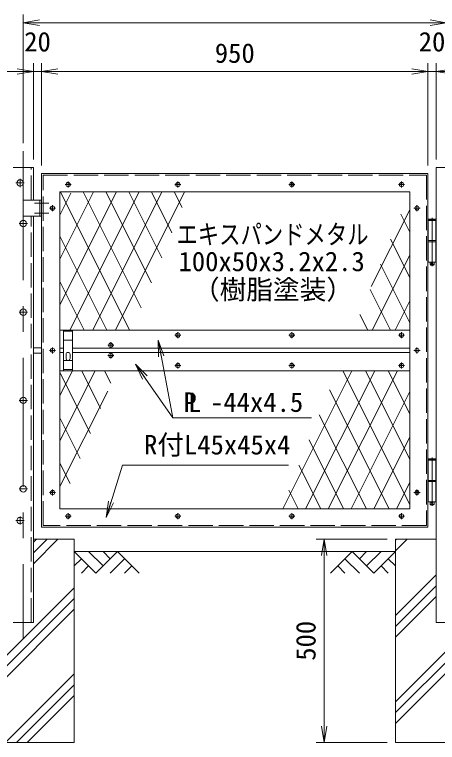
# Model space of a CAD drawing. Units: millimetres at full size. Extents: x -4200 to 4200, y -2970 to 2970.
# Drawn here: x -2648 to -1608, y -1039 to 753 of the extents above; entities that cross this region are included whole.
import ezdxf
from ezdxf.enums import TextEntityAlignment as Align

# ---------------------------------------------------------------- set-up
doc = ezdxf.new("R2010")
doc.units = ezdxf.units.MM
doc.header["$LTSCALE"] = 10
doc.linetypes.add('DASHED', pattern=[7.5, 6, -1.5])
doc.linetypes.add('USER1', pattern=[50.8, 31.75, -6.35, 6.35, -6.35])
for name, color, linetype, lineweight in [('0-1_D-STR3', 3, 'Continuous', 13), ('0-2_D-BMK', 2, 'USER1', 13), ('0-3_D-STR1', 1, 'Continuous', 18), ('0-4_D-STR-TXT', 7, 'Continuous', 13), ('0-5_D-STR4', 7, 'Continuous', 18), ('0-6_D-BGD', 7, 'Continuous', 18), ('0-7_D-STR-DIM', 7, 'Continuous', 13), ('0-8_0', 7, 'Continuous', 18), ('0-9_D-DCR-HCH', 7, 'Continuous', 13), ('0-A_D-STR2', 7, 'Continuous', 13)]:
    doc.layers.add(name, color=color, linetype=linetype, lineweight=lineweight)
doc.styles.add('ＭＳ ゴシック', font='')
doc.styles.get('ＭＳ ゴシック').set_extended_font_data('MS Gothic')

# ---------------------------------------------------------------- blocks, each defined once
blk = doc.blocks.new('_Open')
at = {"layer": '0-8_0'}
blk.add_line((-10, 1.667), (0, 0), dxfattribs=at)
blk.add_lwpolyline([(-10, -1.667), (0, 0), (-10, 0)], dxfattribs=at)

msp = doc.modelspace()

# ---------------------------------------------------------------- linework, layer by layer
at = {"layer": '0-1_D-STR3'}
for p, q in [((-1968.37, 333.98), (-1969.9, 334)), ((-1967.45, 335.23), (-1968.37, 334.76)), ((-1967.45, 333.5), (-1968.37, 333.98)), ((-1967.43, 335.25), (-1966.94, 336.17)), ((-1967.43, 333.48), (-1966.94, 332.56)), ((-1966.91, 337.72), (-1966.94, 336.17)), ((-1966.91, 331.02), (-1966.94, 332.56)), ((-1966.15, 337.72), (-1966.91, 337.72)), ((-1966.18, 331.02), (-1966.91, 331.02)), ((-1966.18, 337.72), (-1966.15, 336.17)), ((-1966.18, 331.02), (-1966.15, 332.56)), ((-1965.66, 335.25), (-1966.15, 336.17)), ((-1965.66, 333.48), (-1966.15, 332.56)), ((-1965.64, 335.23), (-1964.72, 334.76)), ((-1965.64, 333.5), (-1964.72, 333.98)), ((-1964.72, 334.76), (-1963.2, 334.73)), ((-1964.72, 333.98), (-1963.2, 334)), ((-1963.2, 334.73), (-1963.2, 334)), ((-1963.2, 334.73), (-1963.2, 334)), ((-2626.55, 294.37), (-2626.55, 258.37)), ((-2581.55, 296.37), (-2624.55, 296.37)), ((-2581.55, 296.37), (-2581.55, 256.37)), ((-2581.55, 256.37), (-2624.55, 256.37)), ((-1611.85, 246.37), (-1631.25, 246.37)), ((-1631.25, 246.37), (-1631.25, 196.37)), ((-1631.05, 248.37), (-1630.05, 249.37)), ((-1631.05, 248.37), (-1631.05, 246.37)), ((-1631.05, 248.37), (-1612.05, 248.37)), ((-1613.05, 249.37), (-1630.05, 249.37)), ((-1613.05, 249.37), (-1612.05, 248.37)), ((-1612.05, 248.37), (-1612.05, 246.37)), ((-1611.85, 246.37), (-1611.85, 196.37)), ((-1611.05, 196.37), (-1632.05, 196.37)), ((-1632.05, 196.37), (-1632.05, 193.37)), ((-1611.05, 193.37), (-1632.05, 193.37)), ((-1631.25, 193.37), (-1631.25, 143.37)), ((-1611.85, 193.37), (-1611.85, 143.37)), ((-1611.05, 196.37), (-1611.05, 193.37)), ((-1611.85, 143.37), (-1631.25, 143.37)), ((-1626.55, 143.37), (-1626.55, 137.37)), ((-1616.55, 143.37), (-1616.55, 137.37)), ((-1625.55, 136.37), (-1626.55, 137.37)), ((-1617.55, 136.37), (-1625.55, 136.37)), ((-2527.55, -23.63), (-2527.55, -123.63)), ((-2505.55, -23.63), (-2505.55, -123.63)), ((-2601.55, -67.13), (-2581.55, -67.13)), ((-2601.55, -80.13), (-2581.55, -80.13)), ((-2521.55, -93.63), (-2521.55, -83.63)), ((-2511.55, -93.63), (-2511.55, -83.63)), ((-1611.85, -343.63), (-1631.25, -343.63)), ((-1631.25, -343.63), (-1631.25, -393.63)), ((-1631.05, -341.63), (-1630.05, -340.63)), ((-1631.05, -341.63), (-1631.05, -343.63)), ((-1631.05, -341.63), (-1612.05, -341.63)), ((-1613.05, -340.63), (-1630.05, -340.63)), ((-1613.05, -340.63), (-1612.05, -341.63)), ((-1612.05, -341.63), (-1612.05, -343.63)), ((-1611.85, -343.63), (-1611.85, -393.63)), ((-1611.05, -393.63), (-1632.05, -393.63)), ((-1632.05, -393.63), (-1632.05, -396.63)), ((-1611.05, -393.63), (-1611.05, -396.63)), ((-1611.05, -396.63), (-1632.05, -396.63)), ((-1631.25, -396.63), (-1631.25, -446.63)), ((-1611.85, -396.63), (-1611.85, -446.63)), ((-1660.37, -424.02), (-1661.9, -424)), ((-1659.45, -422.77), (-1660.37, -423.24)), ((-1659.45, -424.5), (-1660.37, -424.02)), ((-1659.43, -422.75), (-1658.94, -421.83)), ((-1659.43, -424.52), (-1658.94, -425.44)), ((-1658.91, -420.28), (-1658.94, -421.83)), ((-1658.91, -426.98), (-1658.94, -425.44)), ((-1658.15, -420.28), (-1658.91, -420.28)), ((-1658.18, -426.98), (-1658.91, -426.98)), ((-1658.18, -420.28), (-1658.15, -421.83)), ((-1658.18, -426.98), (-1658.15, -425.44)), ((-1657.66, -422.75), (-1658.15, -421.83)), ((-1657.66, -424.52), (-1658.15, -425.44)), ((-1657.64, -422.77), (-1656.72, -423.24)), ((-1657.64, -424.5), (-1656.72, -424.02)), ((-1656.72, -423.24), (-1655.2, -423.27)), ((-1656.72, -424.02), (-1655.2, -424)), ((-1655.2, -423.27), (-1655.2, -424)), ((-1655.2, -423.27), (-1655.2, -424)), ((-1611.85, -446.63), (-1631.25, -446.63)), ((-1626.55, -446.63), (-1626.55, -452.63)), ((-1616.55, -446.63), (-1616.55, -452.63)), ((-1625.55, -453.63), (-1626.55, -452.63)), ((-1617.55, -453.63), (-1625.55, -453.63))]:
    msp.add_line(p, q, dxfattribs=at)
at = {"layer": '0-1_D-STR3', "linetype": 'DASHED'}
for p, q in [((-2585.55, 296.37), (-2585.55, 256.37)), ((-2505.55, -26.63), (-2527.55, -26.63)), ((-2505.55, -48.63), (-2527.55, -48.63)), ((-2527.55, -98.63), (-2505.55, -98.63)), ((-2505.55, -120.63), (-2527.55, -120.63))]:
    msp.add_line(p, q, dxfattribs=at)
at = {"layer": '0-1_D-STR3'}
for points in [[(-1968.37, 334.76), (-1969.9, 334.73), (-1969.9, 334)], [(-1617.55, 136.37), (-1616.55, 137.37), (-1626.55, 137.37)], [(-1660.37, -423.24), (-1661.9, -423.27), (-1661.9, -424)], [(-1617.55, -453.63), (-1616.55, -452.63), (-1626.55, -452.63)]]:
    msp.add_lwpolyline(points, dxfattribs=at)
for centre, radius in [((-2634.55, 338.37), 8), ((-2516.55, 334.37), 5.25), ((-2246.55, 334.37), 5.25), ((-1966.55, 334.37), 5.25), ((-1696.55, 334.37), 5.25), ((-2554.55, 276.37), 5.25), ((-1658.55, 276.37), 5.25), ((-2626.55, 238.37), 8), ((-1621.55, 141.37), 2), ((-2626.55, 20.37), 8), ((-2246.55, -36.13), 5.25), ((-1966.55, -36.13), 5.25), ((-1696.55, -36.13), 5.25), ((-2554.55, -73.63), 5.25), ((-2411.55, -61.13), 5.25), ((-1658.55, -73.63), 5.25), ((-2411.55, -86.13), 5.25), ((-2246.55, -111.13), 5.25), ((-1966.55, -111.13), 5.25), ((-1696.55, -111.13), 5.25), ((-2626.55, -196.63), 8), ((-2626.55, -414.63), 8), ((-2554.55, -423.63), 5.25), ((-1658.55, -423.63), 5.25), ((-1621.55, -448.63), 2), ((-2516.55, -481.63), 5.25), ((-2246.55, -481.63), 5.25), ((-1966.55, -481.63), 5.25), ((-1696.55, -481.63), 5.25), ((-2634.55, -492.63), 8)]:
    msp.add_circle(centre, radius, dxfattribs=at)
for centre, radius, start, end in [((-2624.55, 294.37), 2, 90, 180), ((-2624.55, 258.37), 2, 180, 270), ((-2516.55, -83.63), 5, 0.00035, 180.00001), ((-2516.55, -93.63), 5, 180.00002, 0.00001)]:
    msp.add_arc(centre, radius, start, end, dxfattribs=at)
at = {"layer": '0-2_D-BMK'}
for p, q in [((-2626.55, 416.37), (-2626.55, -783.63)), ((-2634.55, 348.37), (-2634.55, 328.37)), ((-2516.55, 341.81), (-2516.55, 326.93)), ((-2246.55, 341.81), (-2246.55, 326.93)), ((-1966.55, 341.81), (-1966.55, 326.93)), ((-1696.55, 341.81), (-1696.55, 326.93)), ((-2644.55, 338.37), (-2624.55, 338.37)), ((-2509.11, 334.37), (-2523.99, 334.37)), ((-2239.11, 334.37), (-2253.99, 334.37)), ((-1959.11, 334.37), (-1973.99, 334.37)), ((-1689.11, 334.37), (-1703.99, 334.37)), ((-2599.15, 288.37), (-2563.95, 288.37)), ((-2547.11, 276.37), (-2561.99, 276.37)), ((-2554.55, 283.81), (-2554.55, 268.93)), ((-1651.11, 276.37), (-1665.99, 276.37)), ((-1658.55, 283.81), (-1658.55, 268.93)), ((-2599.15, 264.37), (-2563.95, 264.37)), ((-1621.55, 252.77), (-1621.55, 133.61)), ((-2636.55, 238.37), (-2616.55, 238.37)), ((-2636.55, 20.37), (-2616.55, 20.37)), ((-2246.55, -28.69), (-2246.55, -43.57)), ((-1966.55, -28.69), (-1966.55, -43.57)), ((-1696.55, -28.69), (-1696.55, -43.57)), ((-2411.55, -53.69), (-2411.55, -68.57)), ((-2239.11, -36.13), (-2253.99, -36.13)), ((-1959.11, -36.13), (-1973.99, -36.13)), ((-1689.11, -36.13), (-1703.99, -36.13)), ((-2554.55, -66.19), (-2554.55, -81.07)), ((-2404.11, -61.13), (-2418.99, -61.13)), ((-1658.55, -66.19), (-1658.55, -81.07)), ((-2547.11, -73.63), (-2561.99, -73.63)), ((-2404.11, -86.13), (-2418.99, -86.13)), ((-2411.55, -78.69), (-2411.55, -93.57)), ((-1651.11, -73.63), (-1665.99, -73.63)), ((-2246.55, -103.69), (-2246.55, -118.57)), ((-1966.55, -103.69), (-1966.55, -118.57)), ((-1696.55, -103.69), (-1696.55, -118.57)), ((-2239.11, -111.13), (-2253.99, -111.13)), ((-1959.11, -111.13), (-1973.99, -111.13)), ((-1689.11, -111.13), (-1703.99, -111.13)), ((-2636.55, -196.63), (-2616.55, -196.63)), ((-1621.55, -337.23), (-1621.55, -456.39)), ((-2636.55, -414.63), (-2616.55, -414.63)), ((-2547.11, -423.63), (-2561.99, -423.63)), ((-2554.55, -416.19), (-2554.55, -431.07)), ((-1651.11, -423.63), (-1665.99, -423.63)), ((-1658.55, -416.19), (-1658.55, -431.07)), ((-2634.55, -482.63), (-2634.55, -502.63)), ((-2509.11, -481.63), (-2523.99, -481.63)), ((-2516.55, -474.19), (-2516.55, -489.07)), ((-2239.11, -481.63), (-2253.99, -481.63)), ((-2246.55, -474.19), (-2246.55, -489.07)), ((-1959.11, -481.63), (-1973.99, -481.63)), ((-1966.55, -474.19), (-1966.55, -489.07)), ((-1689.11, -481.63), (-1703.99, -481.63)), ((-1696.55, -474.19), (-1696.55, -489.07)), ((-2644.55, -492.63), (-2624.55, -492.63))]:
    msp.add_line(p, q, dxfattribs=at)
at = {"layer": '0-3_D-STR1'}
for p, q in [((-2601.55, 376.37), (-2651.55, 376.37)), ((-2601.55, 296.37), (-2601.55, 376.37)), ((-2536.55, 316.37), (-1676.55, 316.37)), ((-2536.55, -463.63), (-2536.55, 316.37)), ((-1676.55, 316.37), (-1676.55, -463.63)), ((-2601.55, -743.63), (-2601.55, 256.37)), ((-1676.55, -23.63), (-2536.55, -23.63)), ((-2527.54, -68.63), (-2536.55, -68.63)), ((-1676.55, -68.63), (-2505.54, -68.63)), ((-2527.54, -78.63), (-2536.55, -78.63)), ((-1676.55, -78.63), (-2505.54, -78.63)), ((-1676.55, -123.63), (-2536.55, -123.63)), ((-1676.55, -463.63), (-2536.55, -463.63)), ((-2536.55, -463.63), (-1676.55, -463.63)), ((-2651.55, -743.63), (-2601.55, -743.63))]:
    msp.add_line(p, q, dxfattribs=at)
at = {"layer": '0-3_D-STR1', "linetype": 'DASHED'}
for p, q in [((-2607.55, 296.37), (-2607.55, 376.37)), ((-2577.55, -504.63), (-2577.55, 357.37)), ((-2607.55, -743.63), (-2607.55, 256.37)), ((-1635.55, -504.63), (-2577.55, -504.63))]:
    msp.add_line(p, q, dxfattribs=at)
at = {"layer": '0-3_D-STR1'}
for points in [[(-1561.55, -743.63), (-1611.55, -743.63), (-1611.55, 376.37), (-1561.55, 376.37)], [(-1631.55, 361.37), (-1631.55, -508.63), (-2581.55, -508.63), (-2581.55, 361.37)]]:
    msp.add_lwpolyline(points, close=True, dxfattribs=at)
at = {"layer": '0-3_D-STR1', "linetype": 'DASHED'}
msp.add_lwpolyline([(-2577.55, 357.37), (-1635.55, 357.37), (-1635.55, -504.63)], dxfattribs=at)
at = {"layer": '0-4_D-STR-TXT'}
msp.add_line((-2258.79, -239.62), (-2294.42, -50.87), dxfattribs=at)
for points in [[(-1917.76, -239.62), (-2258.79, -239.62), (-2349.57, -109.33)], [(-1974.74, -355.9), (-2382.77, -355.9), (-2422.39, -483.4)]]:
    msp.add_lwpolyline(points, dxfattribs=at)
at = {"layer": '0-5_D-STR4'}
for p, q in [((-2601.55, -538.63), (-2501.55, -538.63)), ((-2501.55, -538.63), (-2501.55, -1038.63)), ((-1711.55, -538.63), (-1711.55, -1038.63)), ((-1711.55, -538.63), (-1611.55, -538.63)), ((-1711.55, -1038.63), (-1461.55, -1038.63))]:
    msp.add_line(p, q, dxfattribs=at)
msp.add_lwpolyline([(-2751.55, -538.63), (-2751.55, -1038.63), (-2501.55, -1038.63)], dxfattribs=at)
at = {"layer": '0-6_D-BGD'}
msp.add_line((-2501.55, -568.63), (-1711.55, -568.63), dxfattribs=at)
at = {"layer": '0-7_D-STR-DIM'}
for p, q in [((-2626.55, 436.37), (-2626.55, 752.86)), ((-2626.55, 732.86), (-1586.55, 732.86)), ((-2601.55, 396.37), (-2601.55, 632.86)), ((-2581.55, 381.37), (-2581.55, 632.86)), ((-2581.55, 381.37), (-2581.55, 632.86)), ((-1631.55, 381.37), (-1631.55, 632.86)), ((-1631.55, 381.37), (-1631.55, 632.86)), ((-1611.55, 396.37), (-1611.55, 632.86)), ((-2641.55, 612.86), (-2681.55, 612.86)), ((-2581.55, 612.86), (-2601.55, 612.86)), ((-1631.55, 612.86), (-2581.55, 612.86)), ((-2541.55, 612.86), (-2501.55, 612.86)), ((-1671.55, 612.86), (-1711.55, 612.86)), ((-1611.55, 612.86), (-1631.55, 612.86)), ((-1731.55, -538.63), (-1906.76, -538.63)), ((-1886.76, -538.63), (-1886.76, -1038.63)), ((-1731.55, -1038.63), (-1906.76, -1038.63))]:
    msp.add_line(p, q, dxfattribs=at)
at = {"layer": '0-9_D-DCR-HCH'}
for p, q in [((-2601.55, -598.88), (-2541.3, -538.63)), ((-2601.55, -572.36), (-2567.81, -538.63)), ((-2601.55, -545.85), (-2594.33, -538.63)), ((-1711.55, -567.41), (-1682.77, -538.63)), ((-1711.55, -540.89), (-1709.29, -538.63)), ((-2448.33, -621.84), (-2501.55, -568.63)), ((-2430.6, -604.11), (-2466.07, -568.63)), ((-2395.12, -568.63), (-2448.33, -621.84)), ((-2412.77, -586.46), (-2430.6, -568.63)), ((-2395.12, -568.63), (-2341.91, -621.84)), ((-1817.97, -568.63), (-1871.18, -621.84)), ((-1817.97, -568.63), (-1764.76, -621.84)), ((-1800.23, -586.37), (-1782.5, -568.63)), ((-1782.5, -604.11), (-1747.02, -568.63)), ((-1764.76, -621.84), (-1711.55, -568.63)), ((-2483.81, -586.37), (-2501.55, -604.03)), ((-2377.38, -586.37), (-2413.02, -621.84)), ((-1835.71, -586.37), (-1800.07, -621.84)), ((-1729.28, -586.37), (-1711.55, -604.03)), ((-2466.07, -604.11), (-2483.89, -621.84)), ((-2359.65, -604.11), (-2377.47, -621.84)), ((-1853.44, -604.11), (-1835.63, -621.84)), ((-1747.02, -604.11), (-1729.2, -621.84)), ((-1711.55, -726.51), (-1611.55, -626.51)), ((-2751.55, -907.98), (-2501.55, -657.98)), ((-1711.55, -753.02), (-1611.55, -653.02)), ((-1711.55, -779.54), (-1611.55, -679.54)), ((-2751.55, -934.5), (-2501.55, -684.5)), ((-1711.55, -938.64), (-1461.55, -688.64)), ((-2751.55, -961.01), (-2501.55, -711.01)), ((-1711.55, -965.16), (-1461.55, -715.16)), ((-1711.55, -991.67), (-1461.55, -741.67)), ((-2670.07, -1038.63), (-2501.55, -870.11)), ((-2643.55, -1038.63), (-2501.55, -896.63)), ((-2617.03, -1038.63), (-2501.55, -923.14))]:
    msp.add_line(p, q, dxfattribs=at)
at = {"layer": '0-A_D-STR2'}
for p, q in [((-2453.61, 316.37), (-2536.55, 150.5)), ((-2397.71, 316.37), (-2536.55, 38.7)), ((-2509.51, 313.37), (-2536.55, 259.31)), ((-2365.09, -23.63), (-2535.09, 316.37)), ((-2341.81, 316.37), (-2511.81, -23.63)), ((-2336.36, 30.72), (-2479.19, 316.37)), ((-2285.91, 316.37), (-2455.91, -23.63)), ((-2311.35, 92.49), (-2423.29, 316.37)), ((-2230.01, 316.37), (-2400.01, -23.63)), ((-2286.33, 154.26), (-2367.38, 316.37)), ((-2261.32, 216.03), (-2311.48, 316.37)), ((-2236.3, 277.81), (-2255.58, 316.37)), ((-1676.55, 272.11), (-1770.82, 83.55)), ((-1676.55, 217.67), (-1698.63, 261.84)), ((-2420.99, -23.63), (-2536.55, 207.48)), ((-1676.55, 105.87), (-1723.64, 200.06)), ((-1676.55, 160.31), (-1768.51, -23.63)), ((-1676.55, -5.93), (-1748.66, 138.29)), ((-2476.89, -23.63), (-2536.55, 95.68)), ((-1723.6, -23.63), (-1773.67, 76.52)), ((-1676.55, 48.5), (-1712.61, -23.63)), ((-1779.5, -23.63), (-1798.69, 14.75)), ((-2450.01, -123.63), (-2536.55, -296.71)), ((-2505.91, -123.63), (-2536.55, -184.91)), ((-2436.42, -216.38), (-2482.79, -123.63)), ((-2411.41, -154.6), (-2426.89, -123.63)), ((-1818.51, -123.63), (-1988.51, -463.63)), ((-1762.61, -123.63), (-1932.61, -463.63)), ((-1706.71, -123.63), (-1876.71, -463.63)), ((-1676.55, -453.14), (-1841.3, -123.63)), ((-1676.55, -341.34), (-1785.4, -123.63)), ((-1676.55, -229.54), (-1729.5, -123.63)), ((-2461.44, -278.15), (-2536.55, -127.93)), ((-2419.14, -173.7), (-2536.55, -408.52)), ((-1727.2, -463.63), (-1873.73, -170.57)), ((-1676.55, -175.11), (-1820.81, -463.63)), ((-1783.11, -463.63), (-1898.75, -232.35)), ((-2486.45, -339.92), (-2536.55, -239.73)), ((-1839.01, -463.63), (-1923.76, -294.12)), ((-1676.55, -286.91), (-1764.91, -463.63)), ((-2511.47, -401.7), (-2536.55, -351.54)), ((-1894.91, -463.63), (-1948.78, -355.9)), ((-1676.55, -398.71), (-1709.01, -463.63)), ((-1950.81, -463.63), (-1973.79, -417.67))]:
    msp.add_line(p, q, dxfattribs=at)

# ---------------------------------------------------------------- block references
at = {"layer": '0-4_D-STR-TXT', "xscale": 4, "yscale": 4}
for p, rotation in [((-2294.79, -48.91), 100.69123), ((-2350.72, -107.69), 124.86903), ((-2422.98, -485.31), 252.73639)]:
    msp.add_blockref('_Open', p, dxfattribs=dict(at, rotation=rotation))
at = {"layer": '0-7_D-STR-DIM', "xscale": 4, "yscale": 4}
for p, rotation in [((-2626.55, 732.86), 180), ((-2581.55, 612.86), 180), ((-2581.55, 612.86), 180), ((-1611.55, 612.86), 180), ((-1886.76, -538.63), 90), ((-1886.76, -1038.63), 270)]:
    msp.add_blockref('_Open', p, dxfattribs=dict(at, rotation=rotation))
for p in [(-1586.55, 732.86), (-2601.55, 612.86), (-1631.55, 612.86), (-1631.55, 612.86)]:
    msp.add_blockref('_Open', p, dxfattribs=at)

# ---------------------------------------------------------------- texts
at = {"layer": '0-4_D-STR-TXT', "style": 'ＭＳ ゴシック', "width": 0.8}
msp.add_text('エキスパンドメタル', height=48.09, dxfattribs=at).set_placement((-2249.92, 173.33), align=Align.BOTTOM_LEFT)
at = {"layer": '0-4_D-STR-TXT', "style": 'ＭＳ ゴシック'}
for s, p in [('100x50x3.2x2.3', (-2244.92, 106.82)), ('（樹脂塗装）', (-2209.36, 37.63)), ('P -44x4.5', (-2232.73, -239.52)), ('L', (-2221.4, -240.15)), ('R付L45x45x4', (-2329.81, -344.33))]:
    msp.add_text(s, height=48.09, dxfattribs=at).set_placement(p, align=Align.BOTTOM_LEFT)
at = {"layer": '0-7_D-STR-DIM', "style": 'ＭＳ ゴシック'}
for s, p in [('20', (-2624.3, 647.61)), ('20', (-1654.3, 647.61)), ('950', (-2155.68, 619.61))]:
    msp.add_text(s, height=48.09, dxfattribs=at).set_placement(p, align=Align.BOTTOM_LEFT)
msp.add_text('500', height=48.09, rotation=90, dxfattribs=at).set_placement((-1893.51, -837.52), align=Align.BOTTOM_LEFT)

doc.saveas('drawing.dxf')
